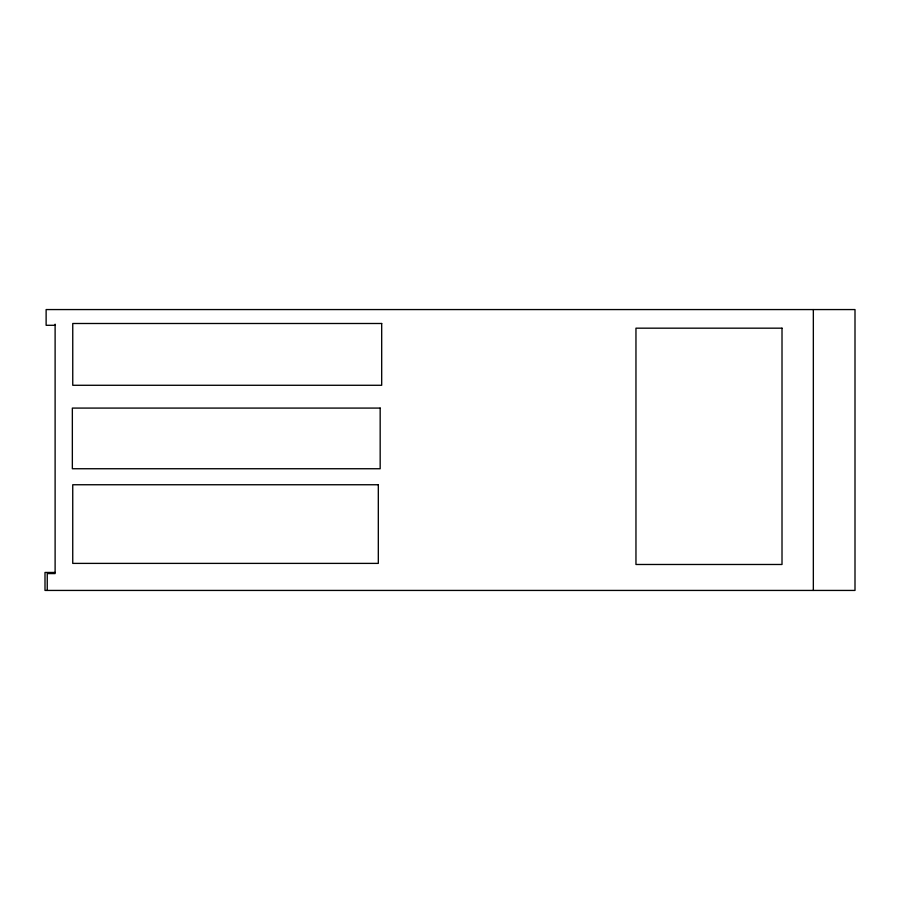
<?xml version="1.0" encoding="UTF-8"?>
<svg xmlns="http://www.w3.org/2000/svg" width="900" height="900" viewBox="0 0 900 900"><rect width="100%" height="100%" fill="white"/><g stroke="black" fill="none" stroke-linecap="round" stroke-linejoin="round"><path stroke-width="1.35" d="M55.114 325.294L46.125 325.294L46.125 309.566L855 309.566L855 590.434L45 590.434L45 572.456L55.114 572.456M813.341 309.566L813.341 590.434M55.114 324.18L55.114 573.581L47.25 573.581L47.25 590.434M381.69 323.494L72.754 323.494L72.754 385.279L381.69 385.279L381.69 323.494M782.01 328.174L635.962 328.174L635.962 564.48L782.01 564.48L782.01 328.174M380.171 408.082L72.349 408.082L72.349 468.743L380.171 468.743L380.171 408.082M378.315 484.751L72.742 484.751L72.742 563.389L378.315 563.389L378.315 484.751"/></g></svg>
